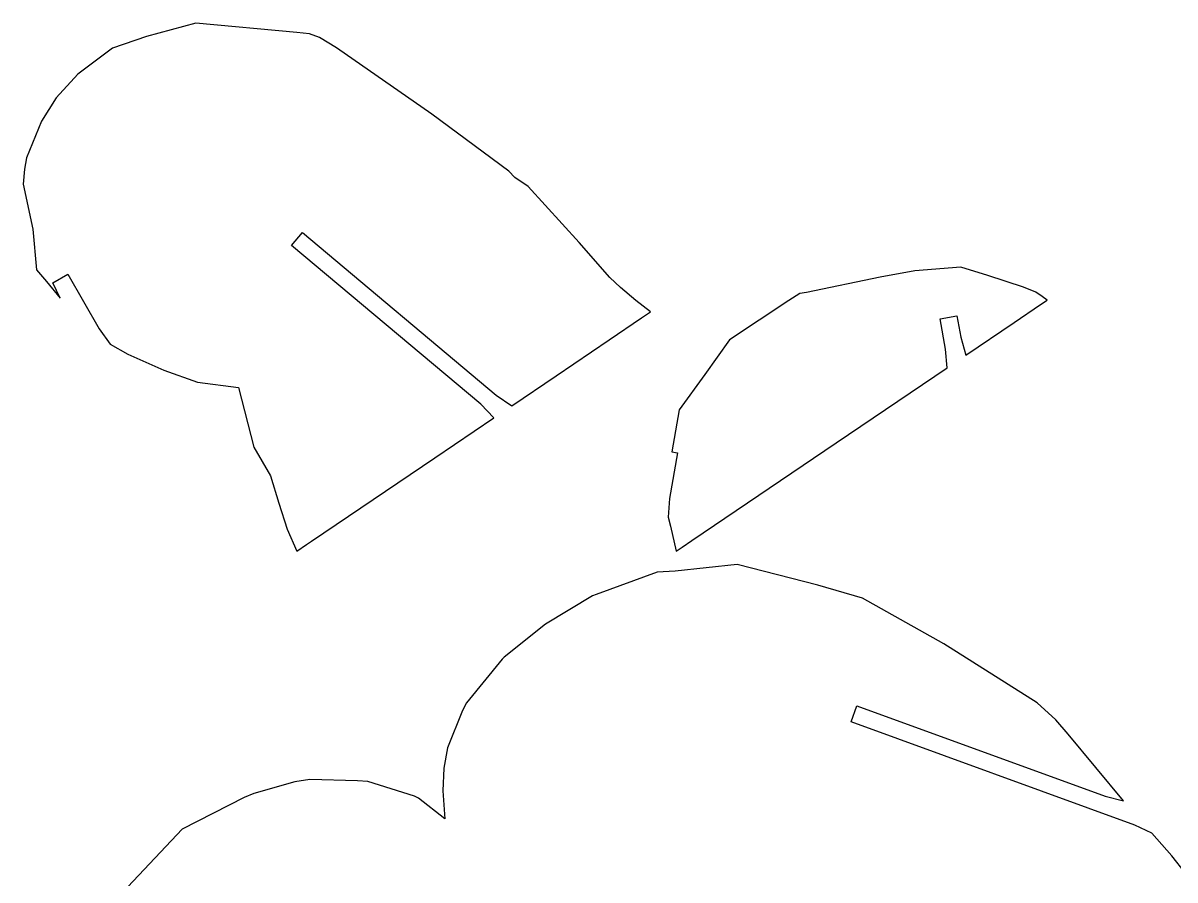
# Model space of a CAD drawing. Header units: inches. Extents: x -5 to 435, y 101 to 502.
# Drawn here: x -4.7 to 270.2, y 297.5 to 502.1 of the extents above; entities that cross this region are included whole.
import ezdxf

# ---------------------------------------------------------------- set-up
doc = ezdxf.new("R2010")
doc.units = ezdxf.units.IN
doc.header["$MEASUREMENT"] = 0
doc.layers.add('boundary', color=7, linetype='Continuous')

# ---------------------------------------------------------------- blocks, each defined once
blk = doc.blocks.new('block 74')
at = {"layer": 'boundary', "color": 5, "lineweight": 25, "true_color": 0x0000ff}
for points in [[(272.72, 299.16), (269.43, 303.3)], [(272.72, 299.16), (269.43, 303.3)], [(269.43, 303.3), (269.43, 303.3)], [(272.72, 299.16), (272.72, 299.16)]]:
    blk.add_lwpolyline(points, dxfattribs=at)
blk = doc.blocks.new('block 75')
at = {"layer": 'boundary', "color": 5, "lineweight": 25, "true_color": 0x0000ff}
for points in [[(269.43, 303.3), (264.66, 308.71)], [(269.43, 303.3), (264.66, 308.71)], [(264.66, 308.71), (264.66, 308.71)], [(269.43, 303.3), (269.43, 303.3)]]:
    blk.add_lwpolyline(points, dxfattribs=at)
blk = doc.blocks.new('block 76')
at = {"layer": 'boundary', "color": 5, "lineweight": 25, "true_color": 0x0000ff}
for points in [[(264.66, 308.71), (260.62, 310.65)], [(264.66, 308.71), (260.62, 310.65)], [(260.62, 310.65), (260.62, 310.65)], [(264.66, 308.71), (264.66, 308.71)]]:
    blk.add_lwpolyline(points, dxfattribs=at)
blk = doc.blocks.new('block 77')
at = {"layer": 'boundary', "color": 5, "lineweight": 25, "true_color": 0x0000ff}
for points in [[(260.62, 310.65), (192.9, 335.29)], [(260.62, 310.65), (192.9, 335.29)], [(192.9, 335.29), (192.9, 335.29)], [(260.62, 310.65), (260.62, 310.65)]]:
    blk.add_lwpolyline(points, dxfattribs=at)
blk = doc.blocks.new('block 78')
at = {"layer": 'boundary', "color": 5, "lineweight": 25, "true_color": 0x0000ff}
for points in [[(192.9, 335.29), (194.28, 339.1)], [(192.9, 335.29), (194.28, 339.1)], [(194.28, 339.1), (194.28, 339.1)], [(192.9, 335.29), (192.9, 335.29)]]:
    blk.add_lwpolyline(points, dxfattribs=at)
blk = doc.blocks.new('block 79')
at = {"layer": 'boundary', "color": 5, "lineweight": 25, "true_color": 0x0000ff}
for points in [[(194.28, 339.1), (253.56, 317.53)], [(194.28, 339.1), (253.56, 317.53)], [(194.28, 339.1), (194.28, 339.1)], [(253.56, 317.53), (253.56, 317.53)]]:
    blk.add_lwpolyline(points, dxfattribs=at)
blk = doc.blocks.new('block 80')
at = {"layer": 'boundary', "color": 5, "lineweight": 25, "true_color": 0x0000ff}
for points in [[(253.56, 317.53), (257.9, 316.42)], [(253.56, 317.53), (257.9, 316.42)], [(253.56, 317.53), (253.56, 317.53)], [(257.9, 316.42), (257.9, 316.42)]]:
    blk.add_lwpolyline(points, dxfattribs=at)
blk = doc.blocks.new('block 81')
at = {"layer": 'boundary', "color": 5, "lineweight": 25, "true_color": 0x0000ff}
for points in [[(257.9, 316.42), (244.72, 332.33)], [(257.9, 316.42), (244.72, 332.33)], [(244.72, 332.33), (244.72, 332.33)], [(257.9, 316.42), (257.9, 316.42)]]:
    blk.add_lwpolyline(points, dxfattribs=at)
blk = doc.blocks.new('block 82')
at = {"layer": 'boundary', "color": 5, "lineweight": 25, "true_color": 0x0000ff}
for points in [[(244.72, 332.33), (241.76, 335.79)], [(244.72, 332.33), (241.76, 335.79)], [(241.76, 335.79), (241.76, 335.79)], [(244.72, 332.33), (244.72, 332.33)]]:
    blk.add_lwpolyline(points, dxfattribs=at)
blk = doc.blocks.new('block 83')
at = {"layer": 'boundary', "color": 5, "lineweight": 25, "true_color": 0x0000ff}
for points in [[(241.76, 335.79), (237.31, 339.81)], [(241.76, 335.79), (237.31, 339.81)], [(237.31, 339.81), (237.31, 339.81)], [(241.76, 335.79), (241.76, 335.79)]]:
    blk.add_lwpolyline(points, dxfattribs=at)
blk = doc.blocks.new('block 84')
at = {"layer": 'boundary', "color": 5, "lineweight": 25, "true_color": 0x0000ff}
for points in [[(237.31, 339.81), (215.05, 353.87)], [(237.31, 339.81), (215.05, 353.87)], [(215.05, 353.87), (215.05, 353.87)], [(237.31, 339.81), (237.31, 339.81)]]:
    blk.add_lwpolyline(points, dxfattribs=at)
blk = doc.blocks.new('block 85')
at = {"layer": 'boundary', "color": 5, "lineweight": 25, "true_color": 0x0000ff}
for points in [[(215.05, 353.87), (195.59, 364.81)], [(215.05, 353.87), (195.59, 364.81)], [(195.59, 364.81), (195.59, 364.81)], [(215.05, 353.87), (215.05, 353.87)]]:
    blk.add_lwpolyline(points, dxfattribs=at)
blk = doc.blocks.new('block 86')
at = {"layer": 'boundary', "color": 5, "lineweight": 25, "true_color": 0x0000ff}
for points in [[(195.59, 364.81), (184.92, 367.93)], [(195.59, 364.81), (184.92, 367.93)], [(184.92, 367.93), (184.92, 367.93)], [(195.59, 364.81), (195.59, 364.81)]]:
    blk.add_lwpolyline(points, dxfattribs=at)
blk = doc.blocks.new('block 87')
at = {"layer": 'boundary', "color": 5, "lineweight": 25, "true_color": 0x0000ff}
for points in [[(184.92, 367.93), (165.69, 372.86)], [(184.92, 367.93), (165.69, 372.86)], [(165.69, 372.86), (165.69, 372.86)], [(184.92, 367.93), (184.92, 367.93)]]:
    blk.add_lwpolyline(points, dxfattribs=at)
blk = doc.blocks.new('block 88')
at = {"layer": 'boundary', "color": 5, "lineweight": 25, "true_color": 0x0000ff}
for points in [[(165.69, 372.86), (150.9, 371.27)], [(165.69, 372.86), (150.9, 371.27)], [(150.9, 371.27), (150.9, 371.27)], [(165.69, 372.86), (165.69, 372.86)]]:
    blk.add_lwpolyline(points, dxfattribs=at)
blk = doc.blocks.new('block 89')
at = {"layer": 'boundary', "color": 5, "lineweight": 25, "true_color": 0x0000ff}
for points in [[(150.9, 371.27), (146.62, 370.97)], [(150.9, 371.27), (146.62, 370.97)], [(150.9, 371.27), (150.9, 371.27)], [(146.62, 370.97), (146.62, 370.97)]]:
    blk.add_lwpolyline(points, dxfattribs=at)
blk = doc.blocks.new('block 90')
at = {"layer": 'boundary', "color": 5, "lineweight": 25, "true_color": 0x0000ff}
for points in [[(146.62, 370.97), (132.02, 365.64)], [(146.62, 370.97), (132.02, 365.64)], [(146.62, 370.97), (146.62, 370.97)], [(132.02, 365.64), (132.02, 365.64)]]:
    blk.add_lwpolyline(points, dxfattribs=at)
blk = doc.blocks.new('block 91')
at = {"layer": 'boundary', "color": 5, "lineweight": 25, "true_color": 0x0000ff}
for points in [[(132.02, 365.64), (131.15, 365.34)], [(132.02, 365.64), (131.15, 365.34)], [(132.02, 365.64), (132.02, 365.64)], [(131.15, 365.34), (131.15, 365.34)]]:
    blk.add_lwpolyline(points, dxfattribs=at)
blk = doc.blocks.new('block 92')
at = {"layer": 'boundary', "color": 5, "lineweight": 25, "true_color": 0x0000ff}
for points in [[(131.15, 365.34), (119.95, 358.61)], [(131.15, 365.34), (119.95, 358.61)], [(131.15, 365.34), (131.15, 365.34)], [(119.95, 358.61), (119.95, 358.61)]]:
    blk.add_lwpolyline(points, dxfattribs=at)
blk = doc.blocks.new('block 93')
at = {"layer": 'boundary', "color": 5, "lineweight": 25, "true_color": 0x0000ff}
for points in [[(119.95, 358.61), (110.11, 350.69)], [(119.95, 358.61), (110.11, 350.69)], [(119.95, 358.61), (119.95, 358.61)], [(110.11, 350.69), (110.11, 350.69)]]:
    blk.add_lwpolyline(points, dxfattribs=at)
blk = doc.blocks.new('block 94')
at = {"layer": 'boundary', "color": 5, "lineweight": 25, "true_color": 0x0000ff}
for points in [[(110.11, 350.69), (109.61, 350.22)], [(110.11, 350.69), (109.61, 350.22)], [(109.61, 350.22), (109.61, 350.22)], [(110.11, 350.69), (110.11, 350.69)]]:
    blk.add_lwpolyline(points, dxfattribs=at)
blk = doc.blocks.new('block 95')
at = {"layer": 'boundary', "color": 5, "lineweight": 25, "true_color": 0x0000ff}
for points in [[(109.61, 350.22), (101.15, 339.85)], [(109.61, 350.22), (101.15, 339.85)], [(109.61, 350.22), (109.61, 350.22)], [(101.15, 339.85), (101.15, 339.85)]]:
    blk.add_lwpolyline(points, dxfattribs=at)
blk = doc.blocks.new('block 96')
at = {"layer": 'boundary', "color": 5, "lineweight": 25, "true_color": 0x0000ff}
for points in [[(101.15, 339.85), (100.13, 337.96)], [(101.15, 339.85), (100.13, 337.96)], [(101.15, 339.85), (101.15, 339.85)], [(100.13, 337.96), (100.13, 337.96)]]:
    blk.add_lwpolyline(points, dxfattribs=at)
blk = doc.blocks.new('block 97')
at = {"layer": 'boundary', "color": 5, "lineweight": 25, "true_color": 0x0000ff}
for points in [[(100.13, 337.96), (96.56, 329.04)], [(100.13, 337.96), (96.56, 329.04)], [(100.13, 337.96), (100.13, 337.96)], [(96.56, 329.04), (96.56, 329.04)]]:
    blk.add_lwpolyline(points, dxfattribs=at)
blk = doc.blocks.new('block 98')
at = {"layer": 'boundary', "color": 5, "lineweight": 25, "true_color": 0x0000ff}
for points in [[(96.56, 329.04), (95.69, 324.2)], [(96.56, 329.04), (95.69, 324.2)], [(96.56, 329.04), (96.56, 329.04)], [(95.69, 324.2), (95.69, 324.2)]]:
    blk.add_lwpolyline(points, dxfattribs=at)
blk = doc.blocks.new('block 99')
at = {"layer": 'boundary', "color": 5, "lineweight": 25, "true_color": 0x0000ff}
for points in [[(95.69, 324.2), (95.47, 318.83)], [(95.69, 324.2), (95.47, 318.83)], [(95.69, 324.2), (95.69, 324.2)], [(95.47, 318.83), (95.47, 318.83)]]:
    blk.add_lwpolyline(points, dxfattribs=at)
blk = doc.blocks.new('block 100')
at = {"layer": 'boundary', "color": 5, "lineweight": 25, "true_color": 0x0000ff}
for points in [[(95.47, 318.83), (95.98, 312.12)], [(95.47, 318.83), (95.98, 312.12)], [(95.47, 318.83), (95.47, 318.83)], [(95.98, 312.12), (95.98, 312.12)]]:
    blk.add_lwpolyline(points, dxfattribs=at)
blk = doc.blocks.new('block 101')
at = {"layer": 'boundary', "color": 5, "lineweight": 25, "true_color": 0x0000ff}
for points in [[(95.98, 312.12), (89.62, 317.04)], [(95.98, 312.12), (89.62, 317.04)], [(89.62, 317.04), (89.62, 317.04)], [(95.98, 312.12), (95.98, 312.12)]]:
    blk.add_lwpolyline(points, dxfattribs=at)
blk = doc.blocks.new('block 102')
at = {"layer": 'boundary', "color": 5, "lineweight": 25, "true_color": 0x0000ff}
for points in [[(89.62, 317.04), (88.72, 317.56)], [(89.62, 317.04), (88.72, 317.56)], [(88.72, 317.56), (88.72, 317.56)], [(89.62, 317.04), (89.62, 317.04)]]:
    blk.add_lwpolyline(points, dxfattribs=at)
blk = doc.blocks.new('block 103')
at = {"layer": 'boundary', "color": 5, "lineweight": 25, "true_color": 0x0000ff}
for points in [[(88.72, 317.56), (77.55, 321)], [(88.72, 317.56), (77.55, 321)], [(77.55, 321), (77.55, 321)], [(88.72, 317.56), (88.72, 317.56)]]:
    blk.add_lwpolyline(points, dxfattribs=at)
blk = doc.blocks.new('block 104')
at = {"layer": 'boundary', "color": 5, "lineweight": 25, "true_color": 0x0000ff}
for points in [[(77.55, 321), (75.07, 321.21)], [(77.55, 321), (75.07, 321.21)], [(75.07, 321.21), (75.07, 321.21)], [(77.55, 321), (77.55, 321)]]:
    blk.add_lwpolyline(points, dxfattribs=at)
blk = doc.blocks.new('block 105')
at = {"layer": 'boundary', "color": 5, "lineweight": 25, "true_color": 0x0000ff}
for points in [[(75.07, 321.21), (63.74, 321.52)], [(75.07, 321.21), (63.74, 321.52)], [(63.74, 321.52), (63.74, 321.52)], [(75.07, 321.21), (75.07, 321.21)]]:
    blk.add_lwpolyline(points, dxfattribs=at)
blk = doc.blocks.new('block 106')
at = {"layer": 'boundary', "color": 5, "lineweight": 25, "true_color": 0x0000ff}
for points in [[(63.74, 321.52), (60.12, 320.92)], [(63.74, 321.52), (60.12, 320.92)], [(60.12, 320.92), (60.12, 320.92)], [(63.74, 321.52), (63.74, 321.52)]]:
    blk.add_lwpolyline(points, dxfattribs=at)
blk = doc.blocks.new('block 107')
at = {"layer": 'boundary', "color": 5, "lineweight": 25, "true_color": 0x0000ff}
for points in [[(60.12, 320.92), (50.4, 318.17)], [(60.12, 320.92), (50.4, 318.17)], [(60.12, 320.92), (60.12, 320.92)], [(50.4, 318.17), (50.4, 318.17)]]:
    blk.add_lwpolyline(points, dxfattribs=at)
blk = doc.blocks.new('block 108')
at = {"layer": 'boundary', "color": 5, "lineweight": 25, "true_color": 0x0000ff}
for points in [[(50.4, 318.17), (48.02, 317.24)], [(50.4, 318.17), (48.02, 317.24)], [(48.02, 317.24), (48.02, 317.24)], [(50.4, 318.17), (50.4, 318.17)]]:
    blk.add_lwpolyline(points, dxfattribs=at)
blk = doc.blocks.new('block 109')
at = {"layer": 'boundary', "color": 5, "lineweight": 25, "true_color": 0x0000ff}
for points in [[(48.02, 317.24), (33.25, 309.63)], [(48.02, 317.24), (33.25, 309.63)], [(48.02, 317.24), (48.02, 317.24)], [(33.25, 309.63), (33.25, 309.63)]]:
    blk.add_lwpolyline(points, dxfattribs=at)
blk = doc.blocks.new('block 110')
at = {"layer": 'boundary', "color": 5, "lineweight": 25, "true_color": 0x0000ff}
for points in [[(33.25, 309.63), (20.29, 295.91)], [(33.25, 309.63), (20.29, 295.91)], [(33.25, 309.63), (33.25, 309.63)], [(20.29, 295.91), (20.29, 295.91)]]:
    blk.add_lwpolyline(points, dxfattribs=at)
blk = doc.blocks.new('block 232')
at = {"layer": 'boundary', "color": 5, "lineweight": 25, "true_color": 0x0000ff}
for points in [[(93.56, 398.32), (107.66, 407.87)], [(93.56, 398.32), (107.66, 407.87)], [(107.66, 407.87), (107.66, 407.87)], [(93.56, 398.32), (93.56, 398.32)]]:
    blk.add_lwpolyline(points, dxfattribs=at)
blk = doc.blocks.new('block 233')
at = {"layer": 'boundary', "color": 5, "lineweight": 25, "true_color": 0x0000ff}
for points in [[(107.66, 407.87), (104.53, 411.07)], [(107.66, 407.87), (104.53, 411.07)], [(104.53, 411.07), (104.53, 411.07)], [(107.66, 407.87), (107.66, 407.87)]]:
    blk.add_lwpolyline(points, dxfattribs=at)
blk = doc.blocks.new('block 234')
at = {"layer": 'boundary', "color": 5, "lineweight": 25, "true_color": 0x0000ff}
for points in [[(104.53, 411.07), (59.37, 448.96)], [(104.53, 411.07), (59.37, 448.96)], [(59.37, 448.96), (59.37, 448.96)], [(104.53, 411.07), (104.53, 411.07)]]:
    blk.add_lwpolyline(points, dxfattribs=at)
blk = doc.blocks.new('block 235')
at = {"layer": 'boundary', "color": 5, "lineweight": 25, "true_color": 0x0000ff}
for points in [[(59.37, 448.96), (61.97, 452.07)], [(59.37, 448.96), (61.97, 452.07)], [(61.97, 452.07), (61.97, 452.07)], [(59.37, 448.96), (59.37, 448.96)]]:
    blk.add_lwpolyline(points, dxfattribs=at)
blk = doc.blocks.new('block 236')
at = {"layer": 'boundary', "color": 5, "lineweight": 25, "true_color": 0x0000ff}
for points in [[(61.97, 452.07), (108.21, 413.27)], [(61.97, 452.07), (108.21, 413.27)], [(61.97, 452.07), (61.97, 452.07)], [(108.21, 413.27), (108.21, 413.27)]]:
    blk.add_lwpolyline(points, dxfattribs=at)
blk = doc.blocks.new('block 237')
at = {"layer": 'boundary', "color": 5, "lineweight": 25, "true_color": 0x0000ff}
for points in [[(108.21, 413.27), (111.91, 410.74)], [(108.21, 413.27), (111.91, 410.74)], [(108.21, 413.27), (108.21, 413.27)], [(111.91, 410.74), (111.91, 410.74)]]:
    blk.add_lwpolyline(points, dxfattribs=at)
blk = doc.blocks.new('block 238')
at = {"layer": 'boundary', "color": 5, "lineweight": 25, "true_color": 0x0000ff}
for points in [[(111.91, 410.74), (122.49, 417.9)], [(111.91, 410.74), (122.49, 417.9)], [(122.49, 417.9), (122.49, 417.9)], [(111.91, 410.74), (111.91, 410.74)]]:
    blk.add_lwpolyline(points, dxfattribs=at)
blk = doc.blocks.new('block 239')
at = {"layer": 'boundary', "color": 5, "lineweight": 25, "true_color": 0x0000ff}
for points in [[(122.49, 417.9), (135.13, 426.46)], [(122.49, 417.9), (135.13, 426.46)], [(135.13, 426.46), (135.13, 426.46)], [(122.49, 417.9), (122.49, 417.9)]]:
    blk.add_lwpolyline(points, dxfattribs=at)
blk = doc.blocks.new('block 240')
at = {"layer": 'boundary', "color": 5, "lineweight": 25, "true_color": 0x0000ff}
for points in [[(135.13, 426.46), (142.9, 431.72)], [(135.13, 426.46), (142.9, 431.72)], [(142.9, 431.72), (142.9, 431.72)], [(135.13, 426.46), (135.13, 426.46)]]:
    blk.add_lwpolyline(points, dxfattribs=at)
blk = doc.blocks.new('block 241')
at = {"layer": 'boundary', "color": 5, "lineweight": 25, "true_color": 0x0000ff}
for points in [[(142.9, 431.72), (145.03, 433.16)], [(142.9, 431.72), (145.03, 433.16)], [(142.9, 431.72), (142.9, 431.72)], [(145.03, 433.16), (145.03, 433.16)]]:
    blk.add_lwpolyline(points, dxfattribs=at)
blk = doc.blocks.new('block 242')
at = {"layer": 'boundary', "color": 5, "lineweight": 25, "true_color": 0x0000ff}
for points in [[(145.03, 433.16), (141.55, 435.88)], [(145.03, 433.16), (141.55, 435.88)], [(141.55, 435.88), (141.55, 435.88)], [(145.03, 433.16), (145.03, 433.16)]]:
    blk.add_lwpolyline(points, dxfattribs=at)
blk = doc.blocks.new('block 243')
at = {"layer": 'boundary', "color": 5, "lineweight": 25, "true_color": 0x0000ff}
for points in [[(141.55, 435.88), (137.89, 438.92)], [(141.55, 435.88), (137.89, 438.92)], [(137.89, 438.92), (137.89, 438.92)], [(141.55, 435.88), (141.55, 435.88)]]:
    blk.add_lwpolyline(points, dxfattribs=at)
blk = doc.blocks.new('block 244')
at = {"layer": 'boundary', "color": 5, "lineweight": 25, "true_color": 0x0000ff}
for points in [[(137.89, 438.92), (135.28, 441.36)], [(137.89, 438.92), (135.28, 441.36)], [(135.28, 441.36), (135.28, 441.36)], [(137.89, 438.92), (137.89, 438.92)]]:
    blk.add_lwpolyline(points, dxfattribs=at)
blk = doc.blocks.new('block 245')
at = {"layer": 'boundary', "color": 5, "lineweight": 25, "true_color": 0x0000ff}
for points in [[(135.28, 441.36), (128.01, 449.71)], [(135.28, 441.36), (128.01, 449.71)], [(128.01, 449.71), (128.01, 449.71)], [(135.28, 441.36), (135.28, 441.36)]]:
    blk.add_lwpolyline(points, dxfattribs=at)
blk = doc.blocks.new('block 246')
at = {"layer": 'boundary', "color": 5, "lineweight": 25, "true_color": 0x0000ff}
for points in [[(128.01, 449.71), (115.86, 463.03)], [(128.01, 449.71), (115.86, 463.03)], [(115.86, 463.03), (115.86, 463.03)], [(128.01, 449.71), (128.01, 449.71)]]:
    blk.add_lwpolyline(points, dxfattribs=at)
blk = doc.blocks.new('block 247')
at = {"layer": 'boundary', "color": 5, "lineweight": 25, "true_color": 0x0000ff}
for points in [[(115.86, 463.03), (112.62, 465.24)], [(115.86, 463.03), (112.62, 465.24)], [(112.62, 465.24), (112.62, 465.24)], [(115.86, 463.03), (115.86, 463.03)]]:
    blk.add_lwpolyline(points, dxfattribs=at)
blk = doc.blocks.new('block 248')
at = {"layer": 'boundary', "color": 5, "lineweight": 25, "true_color": 0x0000ff}
for points in [[(112.62, 465.24), (111.23, 466.75)], [(112.62, 465.24), (111.23, 466.75)], [(111.23, 466.75), (111.23, 466.75)], [(112.62, 465.24), (112.62, 465.24)]]:
    blk.add_lwpolyline(points, dxfattribs=at)
blk = doc.blocks.new('block 249')
at = {"layer": 'boundary', "color": 5, "lineweight": 25, "true_color": 0x0000ff}
for points in [[(111.23, 466.75), (92.87, 480.36)], [(111.23, 466.75), (92.87, 480.36)], [(92.87, 480.36), (92.87, 480.36)], [(111.23, 466.75), (111.23, 466.75)]]:
    blk.add_lwpolyline(points, dxfattribs=at)
blk = doc.blocks.new('block 250')
at = {"layer": 'boundary', "color": 5, "lineweight": 25, "true_color": 0x0000ff}
for points in [[(92.87, 480.36), (70.07, 496.18)], [(92.87, 480.36), (70.07, 496.18)], [(70.07, 496.18), (70.07, 496.18)], [(92.87, 480.36), (92.87, 480.36)]]:
    blk.add_lwpolyline(points, dxfattribs=at)
blk = doc.blocks.new('block 251')
at = {"layer": 'boundary', "color": 5, "lineweight": 25, "true_color": 0x0000ff}
for points in [[(70.07, 496.18), (66.07, 498.62)], [(70.07, 496.18), (66.07, 498.62)], [(66.07, 498.62), (66.07, 498.62)], [(70.07, 496.18), (70.07, 496.18)]]:
    blk.add_lwpolyline(points, dxfattribs=at)
blk = doc.blocks.new('block 252')
at = {"layer": 'boundary', "color": 5, "lineweight": 25, "true_color": 0x0000ff}
for points in [[(66.07, 498.62), (63.66, 499.54)], [(66.07, 498.62), (63.66, 499.54)], [(63.66, 499.54), (63.66, 499.54)], [(66.07, 498.62), (66.07, 498.62)]]:
    blk.add_lwpolyline(points, dxfattribs=at)
blk = doc.blocks.new('block 253')
at = {"layer": 'boundary', "color": 5, "lineweight": 25, "true_color": 0x0000ff}
for points in [[(63.66, 499.54), (60.64, 499.85)], [(63.66, 499.54), (60.64, 499.85)], [(60.64, 499.85), (60.64, 499.85)], [(63.66, 499.54), (63.66, 499.54)]]:
    blk.add_lwpolyline(points, dxfattribs=at)
blk = doc.blocks.new('block 254')
at = {"layer": 'boundary', "color": 5, "lineweight": 25, "true_color": 0x0000ff}
for points in [[(60.64, 499.85), (36.51, 502.09)], [(60.64, 499.85), (36.51, 502.09)], [(36.51, 502.09), (36.51, 502.09)], [(60.64, 499.85), (60.64, 499.85)]]:
    blk.add_lwpolyline(points, dxfattribs=at)
blk = doc.blocks.new('block 255')
at = {"layer": 'boundary', "color": 5, "lineweight": 25, "true_color": 0x0000ff}
for points in [[(36.51, 502.09), (24.77, 498.85)], [(36.51, 502.09), (24.77, 498.85)], [(36.51, 502.09), (36.51, 502.09)], [(24.77, 498.85), (24.77, 498.85)]]:
    blk.add_lwpolyline(points, dxfattribs=at)
blk = doc.blocks.new('block 256')
at = {"layer": 'boundary', "color": 5, "lineweight": 25, "true_color": 0x0000ff}
for points in [[(24.77, 498.85), (16.64, 496.07)], [(24.77, 498.85), (16.64, 496.07)], [(24.77, 498.85), (24.77, 498.85)], [(16.64, 496.07), (16.64, 496.07)]]:
    blk.add_lwpolyline(points, dxfattribs=at)
blk = doc.blocks.new('block 257')
at = {"layer": 'boundary', "color": 5, "lineweight": 25, "true_color": 0x0000ff}
for points in [[(16.64, 496.07), (8.4, 489.91)], [(16.64, 496.07), (8.4, 489.91)], [(16.64, 496.07), (16.64, 496.07)], [(8.4, 489.91), (8.4, 489.91)]]:
    blk.add_lwpolyline(points, dxfattribs=at)
blk = doc.blocks.new('block 258')
at = {"layer": 'boundary', "color": 5, "lineweight": 25, "true_color": 0x0000ff}
for points in [[(8.4, 489.91), (3.18, 484.21)], [(8.4, 489.91), (3.18, 484.21)], [(8.4, 489.91), (8.4, 489.91)], [(3.18, 484.21), (3.18, 484.21)]]:
    blk.add_lwpolyline(points, dxfattribs=at)
blk = doc.blocks.new('block 259')
at = {"layer": 'boundary', "color": 5, "lineweight": 25, "true_color": 0x0000ff}
for points in [[(3.18, 484.21), (-0.34, 478.66)], [(3.18, 484.21), (-0.34, 478.66)], [(3.18, 484.21), (3.18, 484.21)], [(-0.34, 478.66), (-0.34, 478.66)]]:
    blk.add_lwpolyline(points, dxfattribs=at)
blk = doc.blocks.new('block 260')
at = {"layer": 'boundary', "color": 5, "lineweight": 25, "true_color": 0x0000ff}
for points in [[(-0.34, 478.66), (-3.86, 469.87)], [(-0.34, 478.66), (-3.86, 469.87)], [(-0.34, 478.66), (-0.34, 478.66)], [(-3.86, 469.87), (-3.86, 469.87)]]:
    blk.add_lwpolyline(points, dxfattribs=at)
blk = doc.blocks.new('block 261')
at = {"layer": 'boundary', "color": 5, "lineweight": 25, "true_color": 0x0000ff}
for points in [[(-3.86, 469.87), (-4.33, 467.18)], [(-3.86, 469.87), (-4.33, 467.18)], [(-3.86, 469.87), (-3.86, 469.87)], [(-4.33, 467.18), (-4.33, 467.18)]]:
    blk.add_lwpolyline(points, dxfattribs=at)
blk = doc.blocks.new('block 262')
at = {"layer": 'boundary', "color": 5, "lineweight": 25, "true_color": 0x0000ff}
for points in [[(-4.33, 467.18), (-4.71, 463.61)], [(-4.33, 467.18), (-4.71, 463.61)], [(-4.33, 467.18), (-4.33, 467.18)], [(-4.71, 463.61), (-4.71, 463.61)]]:
    blk.add_lwpolyline(points, dxfattribs=at)
blk = doc.blocks.new('block 263')
at = {"layer": 'boundary', "color": 5, "lineweight": 25, "true_color": 0x0000ff}
for points in [[(-4.71, 463.61), (-2.37, 452.89)], [(-4.71, 463.61), (-2.37, 452.89)], [(-4.71, 463.61), (-4.71, 463.61)], [(-2.37, 452.89), (-2.37, 452.89)]]:
    blk.add_lwpolyline(points, dxfattribs=at)
blk = doc.blocks.new('block 264')
at = {"layer": 'boundary', "color": 5, "lineweight": 25, "true_color": 0x0000ff}
for points in [[(-2.37, 452.89), (-1.49, 443.19)], [(-2.37, 452.89), (-1.49, 443.19)], [(-2.37, 452.89), (-2.37, 452.89)], [(-1.49, 443.19), (-1.49, 443.19)]]:
    blk.add_lwpolyline(points, dxfattribs=at)
blk = doc.blocks.new('block 265')
at = {"layer": 'boundary', "color": 5, "lineweight": 25, "true_color": 0x0000ff}
for points in [[(-1.49, 443.19), (0.88, 440.39)], [(-1.49, 443.19), (0.88, 440.39)], [(-1.49, 443.19), (-1.49, 443.19)], [(0.88, 440.39), (0.88, 440.39)]]:
    blk.add_lwpolyline(points, dxfattribs=at)
blk = doc.blocks.new('block 266')
at = {"layer": 'boundary', "color": 5, "lineweight": 25, "true_color": 0x0000ff}
for points in [[(0.88, 440.39), (4.11, 436.4)], [(0.88, 440.39), (4.11, 436.4)], [(0.88, 440.39), (0.88, 440.39)], [(4.11, 436.4), (4.11, 436.4)]]:
    blk.add_lwpolyline(points, dxfattribs=at)
blk = doc.blocks.new('block 267')
at = {"layer": 'boundary', "color": 5, "lineweight": 25, "true_color": 0x0000ff}
for points in [[(4.11, 436.4), (2.43, 440.11)], [(4.11, 436.4), (2.43, 440.11)], [(2.43, 440.11), (2.43, 440.11)], [(4.11, 436.4), (4.11, 436.4)]]:
    blk.add_lwpolyline(points, dxfattribs=at)
blk = doc.blocks.new('block 268')
at = {"layer": 'boundary', "color": 5, "lineweight": 25, "true_color": 0x0000ff}
for points in [[(2.43, 440.11), (5.94, 442.13)], [(2.43, 440.11), (5.94, 442.13)], [(2.43, 440.11), (2.43, 440.11)], [(5.94, 442.13), (5.94, 442.13)]]:
    blk.add_lwpolyline(points, dxfattribs=at)
blk = doc.blocks.new('block 269')
at = {"layer": 'boundary', "color": 5, "lineweight": 25, "true_color": 0x0000ff}
for points in [[(5.94, 442.13), (13.49, 429.06)], [(5.94, 442.13), (13.49, 429.06)], [(5.94, 442.13), (5.94, 442.13)], [(13.49, 429.06), (13.49, 429.06)]]:
    blk.add_lwpolyline(points, dxfattribs=at)
blk = doc.blocks.new('block 270')
at = {"layer": 'boundary', "color": 5, "lineweight": 25, "true_color": 0x0000ff}
for points in [[(13.49, 429.06), (16.09, 425.42)], [(13.49, 429.06), (16.09, 425.42)], [(13.49, 429.06), (13.49, 429.06)], [(16.09, 425.42), (16.09, 425.42)]]:
    blk.add_lwpolyline(points, dxfattribs=at)
blk = doc.blocks.new('block 271')
at = {"layer": 'boundary', "color": 5, "lineweight": 25, "true_color": 0x0000ff}
for points in [[(16.09, 425.42), (20.33, 423.04)], [(16.09, 425.42), (20.33, 423.04)], [(16.09, 425.42), (16.09, 425.42)], [(20.33, 423.04), (20.33, 423.04)]]:
    blk.add_lwpolyline(points, dxfattribs=at)
blk = doc.blocks.new('block 272')
at = {"layer": 'boundary', "color": 5, "lineweight": 25, "true_color": 0x0000ff}
for points in [[(20.33, 423.04), (28.87, 419.21)], [(20.33, 423.04), (28.87, 419.21)], [(20.33, 423.04), (20.33, 423.04)], [(28.87, 419.21), (28.87, 419.21)]]:
    blk.add_lwpolyline(points, dxfattribs=at)
blk = doc.blocks.new('block 273')
at = {"layer": 'boundary', "color": 5, "lineweight": 25, "true_color": 0x0000ff}
for points in [[(28.87, 419.21), (36.96, 416.34)], [(28.87, 419.21), (36.96, 416.34)], [(28.87, 419.21), (28.87, 419.21)], [(36.96, 416.34), (36.96, 416.34)]]:
    blk.add_lwpolyline(points, dxfattribs=at)
blk = doc.blocks.new('block 274')
at = {"layer": 'boundary', "color": 5, "lineweight": 25, "true_color": 0x0000ff}
for points in [[(36.96, 416.34), (46.73, 415.11)], [(36.96, 416.34), (46.73, 415.11)], [(36.96, 416.34), (36.96, 416.34)], [(46.73, 415.11), (46.73, 415.11)]]:
    blk.add_lwpolyline(points, dxfattribs=at)
blk = doc.blocks.new('block 275')
at = {"layer": 'boundary', "color": 5, "lineweight": 25, "true_color": 0x0000ff}
for points in [[(46.73, 415.11), (50.34, 400.83)], [(46.73, 415.11), (50.34, 400.83)], [(46.73, 415.11), (46.73, 415.11)], [(50.34, 400.83), (50.34, 400.83)]]:
    blk.add_lwpolyline(points, dxfattribs=at)
blk = doc.blocks.new('block 276')
at = {"layer": 'boundary', "color": 5, "lineweight": 25, "true_color": 0x0000ff}
for points in [[(50.34, 400.83), (54.32, 394.02)], [(50.34, 400.83), (54.32, 394.02)], [(50.34, 400.83), (50.34, 400.83)], [(54.32, 394.02), (54.32, 394.02)]]:
    blk.add_lwpolyline(points, dxfattribs=at)
blk = doc.blocks.new('block 277')
at = {"layer": 'boundary', "color": 5, "lineweight": 25, "true_color": 0x0000ff}
for points in [[(54.32, 394.02), (56.34, 387.48)], [(54.32, 394.02), (56.34, 387.48)], [(54.32, 394.02), (54.32, 394.02)], [(56.34, 387.48), (56.34, 387.48)]]:
    blk.add_lwpolyline(points, dxfattribs=at)
blk = doc.blocks.new('block 278')
at = {"layer": 'boundary', "color": 5, "lineweight": 25, "true_color": 0x0000ff}
for points in [[(56.34, 387.48), (58.28, 381.24)], [(56.34, 387.48), (58.28, 381.24)], [(56.34, 387.48), (56.34, 387.48)], [(58.28, 381.24), (58.28, 381.24)]]:
    blk.add_lwpolyline(points, dxfattribs=at)
blk = doc.blocks.new('block 279')
at = {"layer": 'boundary', "color": 5, "lineweight": 25, "true_color": 0x0000ff}
for points in [[(58.28, 381.24), (60.64, 376.04)], [(58.28, 381.24), (60.64, 376.04)], [(58.28, 381.24), (58.28, 381.24)], [(60.64, 376.04), (60.64, 376.04)]]:
    blk.add_lwpolyline(points, dxfattribs=at)
blk = doc.blocks.new('block 280')
at = {"layer": 'boundary', "color": 5, "lineweight": 25, "true_color": 0x0000ff}
for points in [[(60.64, 376.04), (62.94, 377.6)], [(60.64, 376.04), (62.94, 377.6)], [(62.94, 377.6), (62.94, 377.6)], [(60.64, 376.04), (60.64, 376.04)]]:
    blk.add_lwpolyline(points, dxfattribs=at)
blk = doc.blocks.new('block 281')
at = {"layer": 'boundary', "color": 5, "lineweight": 25, "true_color": 0x0000ff}
for points in [[(62.94, 377.6), (64.13, 378.4)], [(62.94, 377.6), (64.13, 378.4)], [(62.94, 377.6), (62.94, 377.6)], [(64.13, 378.4), (64.13, 378.4)]]:
    blk.add_lwpolyline(points, dxfattribs=at)
blk = doc.blocks.new('block 282')
at = {"layer": 'boundary', "color": 5, "lineweight": 25, "true_color": 0x0000ff}
for points in [[(64.13, 378.4), (93.56, 398.32)], [(64.13, 378.4), (93.56, 398.32)], [(93.56, 398.32), (93.56, 398.32)], [(64.13, 378.4), (64.13, 378.4)]]:
    blk.add_lwpolyline(points, dxfattribs=at)
blk = doc.blocks.new('block 283')
at = {"layer": 'boundary', "color": 5, "lineweight": 25, "true_color": 0x0000ff}
for points in [[(152.55, 376.99), (154.92, 378.6)], [(152.55, 376.99), (154.92, 378.6)], [(152.55, 376.99), (152.55, 376.99)], [(154.92, 378.6), (154.92, 378.6)]]:
    blk.add_lwpolyline(points, dxfattribs=at)
blk = doc.blocks.new('block 284')
at = {"layer": 'boundary', "color": 5, "lineweight": 25, "true_color": 0x0000ff}
for points in [[(154.92, 378.6), (189.32, 401.88)], [(154.92, 378.6), (189.32, 401.88)], [(189.32, 401.88), (189.32, 401.88)], [(154.92, 378.6), (154.92, 378.6)]]:
    blk.add_lwpolyline(points, dxfattribs=at)
blk = doc.blocks.new('block 285')
at = {"layer": 'boundary', "color": 5, "lineweight": 25, "true_color": 0x0000ff}
for points in [[(189.32, 401.88), (215.79, 419.79)], [(189.32, 401.88), (215.79, 419.79)], [(215.79, 419.79), (215.79, 419.79)], [(189.32, 401.88), (189.32, 401.88)]]:
    blk.add_lwpolyline(points, dxfattribs=at)
blk = doc.blocks.new('block 286')
at = {"layer": 'boundary', "color": 5, "lineweight": 25, "true_color": 0x0000ff}
for points in [[(215.79, 419.79), (215.45, 424.26)], [(215.79, 419.79), (215.45, 424.26)], [(215.45, 424.26), (215.45, 424.26)], [(215.79, 419.79), (215.79, 419.79)]]:
    blk.add_lwpolyline(points, dxfattribs=at)
blk = doc.blocks.new('block 287')
at = {"layer": 'boundary', "color": 5, "lineweight": 25, "true_color": 0x0000ff}
for points in [[(215.45, 424.26), (214.17, 431.49)], [(215.45, 424.26), (214.17, 431.49)], [(214.17, 431.49), (214.17, 431.49)], [(215.45, 424.26), (215.45, 424.26)]]:
    blk.add_lwpolyline(points, dxfattribs=at)
blk = doc.blocks.new('block 288')
at = {"layer": 'boundary', "color": 5, "lineweight": 25, "true_color": 0x0000ff}
for points in [[(214.17, 431.49), (218.16, 432.2)], [(214.17, 431.49), (218.16, 432.2)], [(218.16, 432.2), (218.16, 432.2)], [(214.17, 431.49), (214.17, 431.49)]]:
    blk.add_lwpolyline(points, dxfattribs=at)
blk = doc.blocks.new('block 289')
at = {"layer": 'boundary', "color": 5, "lineweight": 25, "true_color": 0x0000ff}
for points in [[(218.16, 432.2), (219.05, 427.13)], [(218.16, 432.2), (219.05, 427.13)], [(218.16, 432.2), (218.16, 432.2)], [(219.05, 427.13), (219.05, 427.13)]]:
    blk.add_lwpolyline(points, dxfattribs=at)
blk = doc.blocks.new('block 290')
at = {"layer": 'boundary', "color": 5, "lineweight": 25, "true_color": 0x0000ff}
for points in [[(219.05, 427.13), (220.26, 422.82)], [(219.05, 427.13), (220.26, 422.82)], [(219.05, 427.13), (219.05, 427.13)], [(220.26, 422.82), (220.26, 422.82)]]:
    blk.add_lwpolyline(points, dxfattribs=at)
blk = doc.blocks.new('block 291')
at = {"layer": 'boundary', "color": 5, "lineweight": 25, "true_color": 0x0000ff}
for points in [[(220.26, 422.82), (231.8, 430.63)], [(220.26, 422.82), (231.8, 430.63)], [(231.8, 430.63), (231.8, 430.63)], [(220.26, 422.82), (220.26, 422.82)]]:
    blk.add_lwpolyline(points, dxfattribs=at)
blk = doc.blocks.new('block 292')
at = {"layer": 'boundary', "color": 5, "lineweight": 25, "true_color": 0x0000ff}
for points in [[(231.8, 430.63), (238.12, 434.91)], [(231.8, 430.63), (238.12, 434.91)], [(238.12, 434.91), (238.12, 434.91)], [(231.8, 430.63), (231.8, 430.63)]]:
    blk.add_lwpolyline(points, dxfattribs=at)
blk = doc.blocks.new('block 293')
at = {"layer": 'boundary', "color": 5, "lineweight": 25, "true_color": 0x0000ff}
for points in [[(238.12, 434.91), (239.66, 435.95)], [(238.12, 434.91), (239.66, 435.95)], [(238.12, 434.91), (238.12, 434.91)], [(239.66, 435.95), (239.66, 435.95)]]:
    blk.add_lwpolyline(points, dxfattribs=at)
blk = doc.blocks.new('block 294')
at = {"layer": 'boundary', "color": 5, "lineweight": 25, "true_color": 0x0000ff}
for points in [[(239.66, 435.95), (238.48, 436.79)], [(239.66, 435.95), (238.48, 436.79)], [(238.48, 436.79), (238.48, 436.79)], [(239.66, 435.95), (239.66, 435.95)]]:
    blk.add_lwpolyline(points, dxfattribs=at)
blk = doc.blocks.new('block 295')
at = {"layer": 'boundary', "color": 5, "lineweight": 25, "true_color": 0x0000ff}
for points in [[(238.48, 436.79), (237.01, 437.85)], [(238.48, 436.79), (237.01, 437.85)], [(237.01, 437.85), (237.01, 437.85)], [(238.48, 436.79), (238.48, 436.79)]]:
    blk.add_lwpolyline(points, dxfattribs=at)
blk = doc.blocks.new('block 296')
at = {"layer": 'boundary', "color": 5, "lineweight": 25, "true_color": 0x0000ff}
for points in [[(237.01, 437.85), (234.01, 439.03)], [(237.01, 437.85), (234.01, 439.03)], [(234.01, 439.03), (234.01, 439.03)], [(237.01, 437.85), (237.01, 437.85)]]:
    blk.add_lwpolyline(points, dxfattribs=at)
blk = doc.blocks.new('block 297')
at = {"layer": 'boundary', "color": 5, "lineweight": 25, "true_color": 0x0000ff}
for points in [[(234.01, 439.03), (225.51, 441.85)], [(234.01, 439.03), (225.51, 441.85)], [(225.51, 441.85), (225.51, 441.85)], [(234.01, 439.03), (234.01, 439.03)]]:
    blk.add_lwpolyline(points, dxfattribs=at)
blk = doc.blocks.new('block 298')
at = {"layer": 'boundary', "color": 5, "lineweight": 25, "true_color": 0x0000ff}
for points in [[(225.51, 441.85), (219.06, 443.82)], [(225.51, 441.85), (219.06, 443.82)], [(219.06, 443.82), (219.06, 443.82)], [(225.51, 441.85), (225.51, 441.85)]]:
    blk.add_lwpolyline(points, dxfattribs=at)
blk = doc.blocks.new('block 299')
at = {"layer": 'boundary', "color": 5, "lineweight": 25, "true_color": 0x0000ff}
for points in [[(219.06, 443.82), (208.09, 442.95)], [(219.06, 443.82), (208.09, 442.95)], [(208.09, 442.95), (208.09, 442.95)], [(219.06, 443.82), (219.06, 443.82)]]:
    blk.add_lwpolyline(points, dxfattribs=at)
blk = doc.blocks.new('block 300')
at = {"layer": 'boundary', "color": 5, "lineweight": 25, "true_color": 0x0000ff}
for points in [[(208.09, 442.95), (199.84, 441.42)], [(208.09, 442.95), (199.84, 441.42)], [(208.09, 442.95), (208.09, 442.95)], [(199.84, 441.42), (199.84, 441.42)]]:
    blk.add_lwpolyline(points, dxfattribs=at)
blk = doc.blocks.new('block 301')
at = {"layer": 'boundary', "color": 5, "lineweight": 25, "true_color": 0x0000ff}
for points in [[(199.84, 441.42), (182.29, 437.79)], [(199.84, 441.42), (182.29, 437.79)], [(199.84, 441.42), (199.84, 441.42)], [(182.29, 437.79), (182.29, 437.79)]]:
    blk.add_lwpolyline(points, dxfattribs=at)
blk = doc.blocks.new('block 302')
at = {"layer": 'boundary', "color": 5, "lineweight": 25, "true_color": 0x0000ff}
for points in [[(182.29, 437.79), (180.67, 437.56)], [(182.29, 437.79), (180.67, 437.56)], [(180.67, 437.56), (180.67, 437.56)], [(182.29, 437.79), (182.29, 437.79)]]:
    blk.add_lwpolyline(points, dxfattribs=at)
blk = doc.blocks.new('block 303')
at = {"layer": 'boundary', "color": 5, "lineweight": 25, "true_color": 0x0000ff}
for points in [[(180.67, 437.56), (178.03, 435.86)], [(180.67, 437.56), (178.03, 435.86)], [(180.67, 437.56), (180.67, 437.56)], [(178.03, 435.86), (178.03, 435.86)]]:
    blk.add_lwpolyline(points, dxfattribs=at)
blk = doc.blocks.new('block 304')
at = {"layer": 'boundary', "color": 5, "lineweight": 25, "true_color": 0x0000ff}
for points in [[(178.03, 435.86), (163.89, 426.49)], [(178.03, 435.86), (163.89, 426.49)], [(178.03, 435.86), (178.03, 435.86)], [(163.89, 426.49), (163.89, 426.49)]]:
    blk.add_lwpolyline(points, dxfattribs=at)
blk = doc.blocks.new('block 305')
at = {"layer": 'boundary', "color": 5, "lineweight": 25, "true_color": 0x0000ff}
for points in [[(163.89, 426.49), (158, 418.16)], [(163.89, 426.49), (158, 418.16)], [(163.89, 426.49), (163.89, 426.49)], [(158, 418.16), (158, 418.16)]]:
    blk.add_lwpolyline(points, dxfattribs=at)
blk = doc.blocks.new('block 306')
at = {"layer": 'boundary', "color": 5, "lineweight": 25, "true_color": 0x0000ff}
for points in [[(158, 418.16), (151.89, 409.79)], [(158, 418.16), (151.89, 409.79)], [(158, 418.16), (158, 418.16)], [(151.89, 409.79), (151.89, 409.79)]]:
    blk.add_lwpolyline(points, dxfattribs=at)
blk = doc.blocks.new('block 307')
at = {"layer": 'boundary', "color": 5, "lineweight": 25, "true_color": 0x0000ff}
for points in [[(151.89, 409.79), (150.15, 399.71)], [(151.89, 409.79), (150.15, 399.71)], [(151.89, 409.79), (151.89, 409.79)], [(150.15, 399.71), (150.15, 399.71)]]:
    blk.add_lwpolyline(points, dxfattribs=at)
blk = doc.blocks.new('block 308')
at = {"layer": 'boundary', "color": 5, "lineweight": 25, "true_color": 0x0000ff}
for points in [[(150.15, 399.71), (151.5, 399.47)], [(150.15, 399.71), (151.5, 399.47)], [(150.15, 399.71), (150.15, 399.71)], [(151.5, 399.47), (151.5, 399.47)]]:
    blk.add_lwpolyline(points, dxfattribs=at)
blk = doc.blocks.new('block 309')
at = {"layer": 'boundary', "color": 5, "lineweight": 25, "true_color": 0x0000ff}
for points in [[(151.5, 399.47), (149.59, 388.62)], [(151.5, 399.47), (149.59, 388.62)], [(151.5, 399.47), (151.5, 399.47)], [(149.59, 388.62), (149.59, 388.62)]]:
    blk.add_lwpolyline(points, dxfattribs=at)
blk = doc.blocks.new('block 310')
at = {"layer": 'boundary', "color": 5, "lineweight": 25, "true_color": 0x0000ff}
for points in [[(149.59, 388.62), (149.25, 384.15)], [(149.59, 388.62), (149.25, 384.15)], [(149.59, 388.62), (149.59, 388.62)], [(149.25, 384.15), (149.25, 384.15)]]:
    blk.add_lwpolyline(points, dxfattribs=at)
blk = doc.blocks.new('block 311')
at = {"layer": 'boundary', "color": 5, "lineweight": 25, "true_color": 0x0000ff}
for points in [[(149.25, 384.15), (149.78, 382.01)], [(149.25, 384.15), (149.78, 382.01)], [(149.25, 384.15), (149.25, 384.15)], [(149.78, 382.01), (149.78, 382.01)]]:
    blk.add_lwpolyline(points, dxfattribs=at)
blk = doc.blocks.new('block 312')
at = {"layer": 'boundary', "color": 5, "lineweight": 25, "true_color": 0x0000ff}
for points in [[(149.78, 382.01), (151.15, 376.04)], [(149.78, 382.01), (151.15, 376.04)], [(149.78, 382.01), (149.78, 382.01)], [(151.15, 376.04), (151.15, 376.04)]]:
    blk.add_lwpolyline(points, dxfattribs=at)
blk = doc.blocks.new('block 313')
at = {"layer": 'boundary', "color": 5, "lineweight": 25, "true_color": 0x0000ff}
for points in [[(151.15, 376.04), (152.55, 376.99)], [(151.15, 376.04), (152.55, 376.99)], [(152.55, 376.99), (152.55, 376.99)], [(151.15, 376.04), (151.15, 376.04)]]:
    blk.add_lwpolyline(points, dxfattribs=at)

msp = doc.modelspace()

# ---------------------------------------------------------------- block references
at = {"layer": 'boundary'}
for name in ['block 255', 'block 254', 'block 256', 'block 253', 'block 252', 'block 251', 'block 257', 'block 250', 'block 258', 'block 259', 'block 260', 'block 249', 'block 261', 'block 262', 'block 248', 'block 247', 'block 263', 'block 246', 'block 264', 'block 235', 'block 236', 'block 234', 'block 245', 'block 265', 'block 300', 'block 299', 'block 298', 'block 266', 'block 268', 'block 267', 'block 269', 'block 244', 'block 301', 'block 297', 'block 243', 'block 303', 'block 302', 'block 296', 'block 295', 'block 242', 'block 304', 'block 292', 'block 293', 'block 294', 'block 240', 'block 241', 'block 288', 'block 289', 'block 270', 'block 287', 'block 291', 'block 239', 'block 305', 'block 290', 'block 271', 'block 286', 'block 272', 'block 273', 'block 238', 'block 306', 'block 285', 'block 274', 'block 275', 'block 237', 'block 233', 'block 307', 'block 232', 'block 284', 'block 276', 'block 309', 'block 308', 'block 282', 'block 277', 'block 310', 'block 278', 'block 311', 'block 279', 'block 312', 'block 280', 'block 281', 'block 313', 'block 283', 'block 89', 'block 88', 'block 87', 'block 90', 'block 91', 'block 86', 'block 92', 'block 85', 'block 93', 'block 84', 'block 95', 'block 94', 'block 96', 'block 78', 'block 79', 'block 83', 'block 97', 'block 82', 'block 77', 'block 81', 'block 98', 'block 99', 'block 107', 'block 106', 'block 105', 'block 104', 'block 103', 'block 109', 'block 108', 'block 102', 'block 101', 'block 100', 'block 80', 'block 76', 'block 110', 'block 75', 'block 74']:
    msp.add_blockref(name, (0, 0), dxfattribs=at)

doc.saveas('drawing.dxf')
